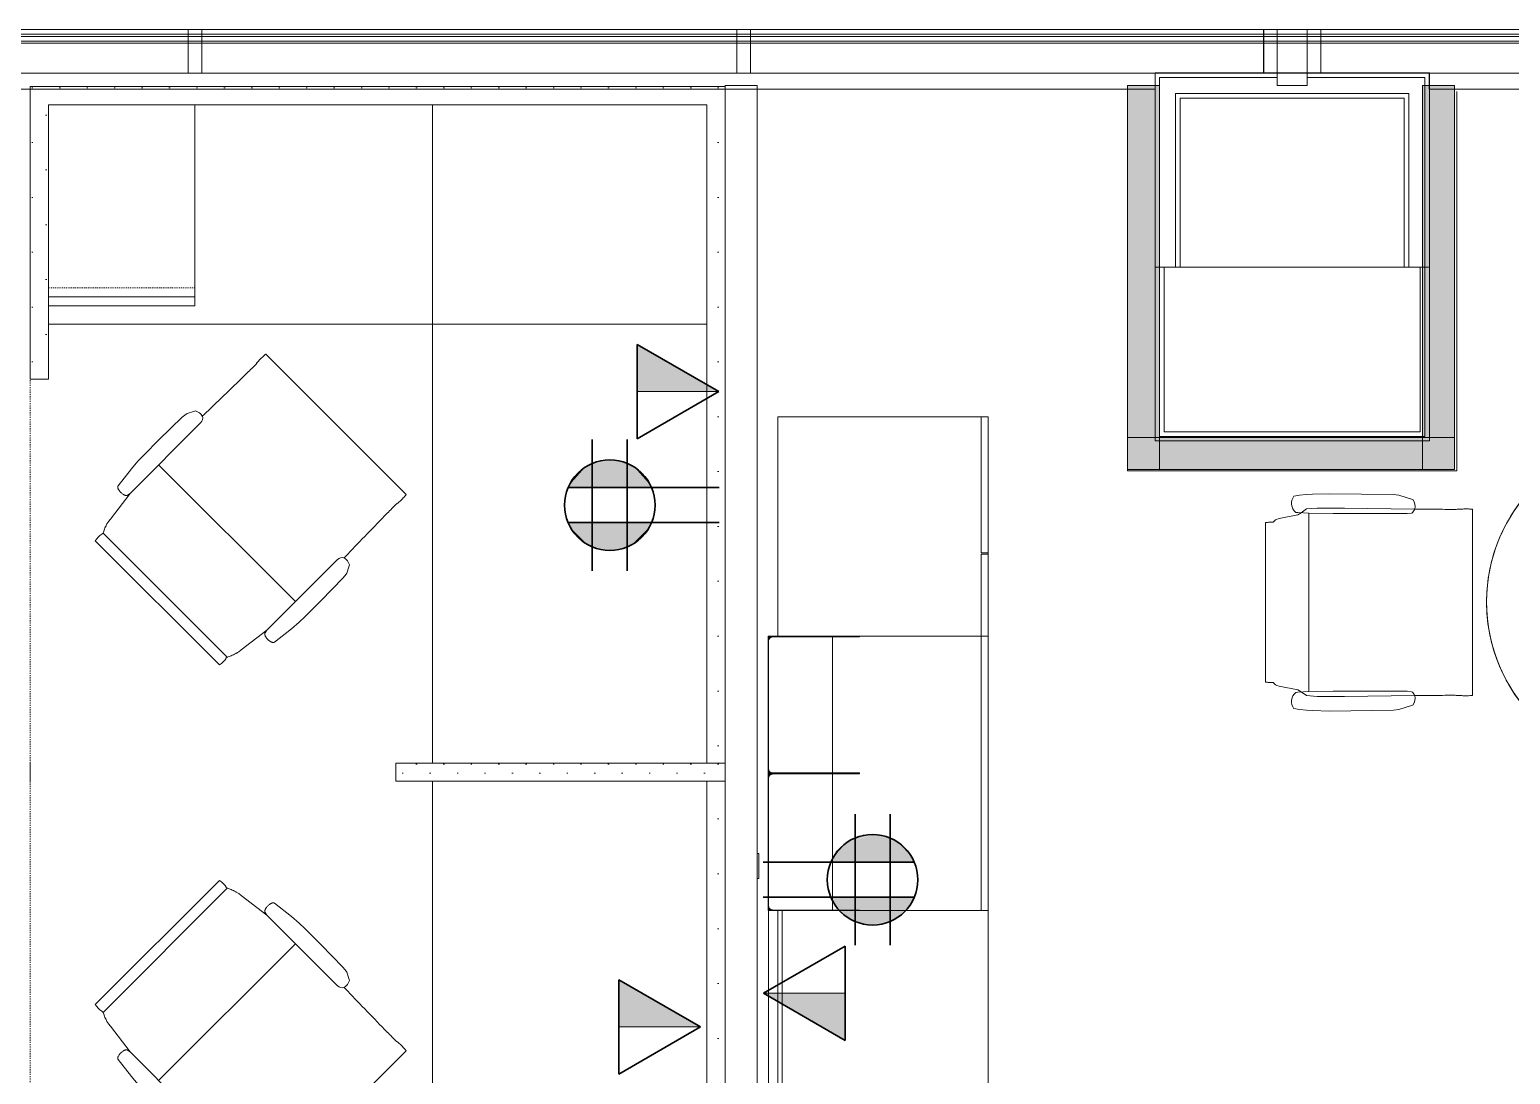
# Model space of a CAD drawing. Header units: inches. Extents: x 4757 to 6765, y 9919 to 10946.
# Drawn here: x 6122.3 to 6284.3, y 10832 to 10946.3 of the extents above; entities that cross this region are included whole.
import ezdxf

# ---------------------------------------------------------------- set-up
doc = ezdxf.new("R2010")
doc.units = ezdxf.units.IN
doc.header["$MEASUREMENT"] = 0
doc.linetypes.add('DASH 1_32_', pattern=[0.0625, 0.03125, -0.03125])
doc.linetypes.add('Dash 1_8_', pattern=[0.25, 0.125, -0.125])
for name, color, linetype, lineweight in [('A-ANNO-NOTE', 7, 'Continuous', 9), ('A-WALL', 113, 'Continuous', 13), ('A-WALL-PATT', 111, 'Continuous', 13), ('Bb-cor', 7, 'Continuous', 9), ('Bb-mullion', 7, 'Continuous', 9), ('E-ELEC-FIXT', 91, 'Continuous', 9), ('I-FURN', 30, 'Continuous', 9), ('I-FURN-PNLS', 30, 'Continuous', 9), ('I-WALL', 2, 'Continuous', 9), ('Propidex Polylines', 7, 'Continuous', 9), ('Rosslyn Plaza North_1777 North Kent St _W632_-09_dwg', 8, 'Continuous', 9)]:
    doc.layers.add(name, color=color, linetype=linetype, lineweight=lineweight)

# ---------------------------------------------------------------- blocks, each defined once
blk = doc.blocks.new('F - EXECUTIVE DESK 4 - F - EXECUTIVE DESK 4-9005186-Level XX  POWER _ SIGNAL')
at = {"layer": 'I-FURN'}
for p, q in [((-58, -77.06), (-58, -86)), ((-57.94, -77.06), (-58, -77.06)), ((-58, -77.06), (-57.94, -77.06)), ((-58, -86), (-58, -77.06)), ((-57.94, -86.56), (-57.94, -77.06)), ((-57.94, -77.06), (-57.94, -86.56)), ((-43, -77.06), (-43.06, -77.06)), ((-43.06, -77.06), (-43.06, -86.56)), ((-43.06, -86.56), (-43.06, -77.06)), ((-43.06, -77.06), (-43, -77.06)), ((-43, -77.06), (-43, -86.56)), ((-42.94, -77.06), (-43, -77.06)), ((-43, -77.06), (-42.94, -77.06)), ((-43, -86.56), (-43, -77.06)), ((-43, -86.56), (-43, -77.06)), ((-43, -77.06), (-43, -86.56)), ((-42.94, -86.56), (-42.94, -77.06)), ((-42.94, -77.06), (-42.94, -86.56)), ((-28, -77.06), (-28.06, -77.06)), ((-28.06, -77.06), (-28.06, -86.56)), ((-28.06, -86.56), (-28.06, -77.06)), ((-28.06, -77.06), (-28, -77.06)), ((-28, -86.56), (-28, -77.06)), ((-28, -77.06), (-28, -86.56)), ((-58, -86), (-58, -86.56)), ((-58, -86.56), (-58, -86)), ((-43.5, -87), (-57.5, -87)), ((-57.5, -87), (-43.5, -87)), ((-57.5, -87.06), (-43.5, -87.06)), ((-43.5, -87.06), (-57.5, -87.06)), ((-28.5, -87), (-42.5, -87)), ((-42.5, -87), (-28.5, -87)), ((-42.5, -87.06), (-28.5, -87.06)), ((-28.5, -87.06), (-42.5, -87.06))]:
    blk.add_line(p, q, dxfattribs=at)
for centre, radius, start, end in [((-57.5, -86.56), 0.5, 180, 270), ((-57.5, -86.56), 0.5, 180, 208.2721), ((-57.5, -86.56), 0.438, 180, 270), ((-57.5, -86.56), 0.438, 180, 270), ((-57.5, -86.56), 0.5, 210, 240), ((-57.5, -86.56), 0.5, 241.3475, 268.2148), ((-43.5, -86.56), 0.5, 270, 0), ((-43.5, -86.56), 0.438, 270, 0), ((-43.5, -86.56), 0.437, 270, 0), ((-43.5, -86.56), 0.5, 270, 298.4007), ((-43.5, -86.56), 0.5, 300, 330), ((-43.5, -86.56), 0.5, 331.7279, 0), ((-42.5, -86.56), 0.5, 180, 270), ((-42.5, -86.56), 0.5, 180, 208.2721), ((-42.5, -86.56), 0.438, 180, 270), ((-42.5, -86.56), 0.438, 180, 270), ((-42.5, -86.56), 0.5, 210, 240), ((-42.5, -86.56), 0.5, 241.3475, 268.2148), ((-28.5, -86.56), 0.5, 270, 0), ((-28.5, -86.56), 0.438, 270, 0), ((-28.5, -86.56), 0.437, 270, 0), ((-28.5, -86.56), 0.5, 270, 298.4007), ((-28.5, -86.56), 0.5, 300, 330), ((-28.5, -86.56), 0.5, 331.7279, 0)]:
    blk.add_arc(centre, radius, start, end, dxfattribs=at)
at = {"layer": 'I-FURN-PNLS'}
for p, q in [((-82, -63), (-58, -63)), ((-82, -86), (-82, -63)), ((-82, -63), (-67.12, -63)), ((-82, -63.75), (-82, -63)), ((-82, -63), (-67.12, -63)), ((-82, -63.75), (-82, -63)), ((-82, -63), (-67.12, -63)), ((-82, -63.75), (-82, -63)), ((-67.12, -63), (-67.12, -63.75)), ((-67.12, -63), (-67.12, -63.75)), ((-67.12, -63), (-67.12, -63.75)), ((-67, -63), (-58, -63)), ((-67, -63.75), (-67, -63)), ((-58, -63), (-58, -86)), ((-58, -63), (-58, -63.75)), ((-58, -63), (-28, -63)), ((-58, -63.75), (-58, -63)), ((-58, -63), (-28, -63)), ((-58, -63.75), (-58, -63)), ((-58, -63), (-28, -63)), ((-58, -63.75), (-58, -63)), ((-58, -63), (32, -63)), ((-58, -77.06), (-58, -63)), ((-28, -63), (-28, -63.75)), ((-28, -63), (-28, -63.75)), ((-28, -63), (-28, -63.75)), ((32, -63), (32, -85.53)), ((-67.12, -63.75), (-82, -63.75)), ((-67.12, -63.75), (-82, -63.75)), ((-67.12, -63.75), (-82, -63.75)), ((-58, -63.75), (-67, -63.75)), ((-58, -77.06), (-58, -63.75)), ((-28, -63.75), (-58, -63.75)), ((-28, -63.75), (-58, -63.75)), ((-28, -63.75), (-28, -77.06)), ((-58, -77.06), (-57.94, -77.06)), ((-58, -86), (-58, -77.06)), ((-58, -80), (-58, -77.06)), ((-58, -86), (-58, -77.06)), ((-57.94, -77.06), (-57.94, -87)), ((-43.06, -77.06), (-43, -77.06)), ((-43.06, -87), (-43.06, -77.06)), ((-43, -77.06), (-42.94, -77.06)), ((-43, -87.06), (-43, -77.06)), ((-43, -77.06), (-43, -87.06)), ((-42.94, -77.06), (-42.94, -87)), ((-28.06, -77.06), (-28, -77.06)), ((-28.06, -87), (-28.06, -77.06)), ((-28, -77.06), (-28, -87.06)), ((-28, -77.06), (-28, -80)), ((-43.06, -80), (-57.94, -80)), ((-28.06, -80), (-42.94, -80)), ((-28, -85.53), (32, -85.53)), ((-28, -86), (-28, -85.53)), ((32, -85.53), (32, -86)), ((32, -85.53), (32, -86)), ((-58, -86), (-82, -86)), ((-58, -87.06), (-58, -86)), ((-58, -86.56), (-58, -86)), ((-58, -87), (-58, -86.56)), ((-57.74, -87), (-58, -87)), ((-43, -87.06), (-58, -87.06)), ((-57.94, -87), (-43.06, -87)), ((-57.67, -87), (-57.74, -87)), ((-57.62, -87), (-57.67, -87)), ((-57.5, -87), (-57.59, -87)), ((-43.5, -87), (-57.5, -87)), ((-43.41, -87), (-43.5, -87)), ((-43.33, -87), (-43.38, -87)), ((-43.26, -87), (-43.33, -87)), ((-42.74, -87), (-43.26, -87)), ((-28, -87.06), (-43, -87.06)), ((-42.94, -87), (-28.06, -87)), ((-42.67, -87), (-42.74, -87)), ((-42.62, -87), (-42.67, -87)), ((-42.5, -87), (-42.59, -87)), ((-28.5, -87), (-42.5, -87)), ((-28.41, -87), (-28.5, -87)), ((-28.33, -87), (-28.38, -87)), ((-28.26, -87), (-28.33, -87)), ((-28, -87), (-28.26, -87)), ((32, -86), (-28, -86)), ((32, -87), (-28, -87)), ((32, -86), (32, -87))]:
    blk.add_line(p, q, dxfattribs=at)
blk = doc.blocks.new('Adjustable Workstation 1 - 6 X 6-V18-Level XX  POWER _ SIGNAL')
at = {"layer": 'I-FURN'}
h = blk.add_hatch(dxfattribs=at)
h.set_pattern_fill('FP_3', color=256, style=0, pattern_type=2)
h.set_pattern_definition([(180, (6198.414, 10866.064), (-1.5, -3), [0.127, -2.873])])
h.paths.add_polyline_path([(0, 76), (0, 0), (36, 0), (36, 2), (2, 2), (2, 74), (74, 74), (74, 44), (76, 44), (76, 76), (26.86, 76)], flags=0)
for p, q in [((76, 76), (0, 76)), ((0, 76), (76, 76)), ((76, 44), (76, 76)), ((76, 76), (76, 44)), ((32, 74), (2, 74)), ((2, 74), (2, 2)), ((2, 2), (2, 74)), ((2, 74), (32, 74)), ((2, 2), (2, 74)), ((2, 74), (74, 74)), ((32, 74), (2, 74)), ((2, 74), (2, 50)), ((32, 74), (2, 74)), ((2, 74), (2, 50)), ((2, 50), (2, 74)), ((2, 74), (32, 74)), ((32, 2), (32, 74)), ((32, 74), (32, 2)), ((58, 74), (32, 74)), ((74, 74), (32, 74)), ((32, 74), (74, 74)), ((74, 74), (58, 74)), ((58, 74), (58, 52)), ((58, 53), (58, 74)), ((58, 74), (74, 74)), ((74, 74), (58, 74)), ((74, 52), (74, 74)), ((74, 74), (74, 53)), ((74, 74), (74, 44)), ((74, 53), (74, 74)), ((74, 50), (74, 74)), ((74, 74), (74, 50)), ((74, 53), (58, 53)), ((74, 53), (58, 53)), ((58, 53), (58, 52)), ((74, 53), (58, 53)), ((58, 53), (74, 53)), ((58, 53), (58, 52)), ((58, 53), (58, 52)), ((74, 53), (58, 53)), ((58, 53), (74, 53)), ((58, 53), (58, 52)), ((58, 53), (58, 52)), ((74, 53), (58, 53)), ((58, 53), (74, 53)), ((58, 53), (58, 52)), ((58, 53), (58, 52)), ((58, 52), (74, 52)), ((58, 52), (74, 52)), ((58, 52), (74, 52)), ((58, 52), (74, 52)), ((58, 52), (74, 52)), ((58, 52), (74, 52)), ((58, 52), (74, 52)), ((58, 52), (74, 52)), ((74, 52), (58, 52)), ((58, 52), (74, 52)), ((74, 52), (58, 52)), ((58, 52), (74, 52)), ((74, 52), (58, 52)), ((58, 52), (74, 52)), ((74, 52), (74, 53)), ((74, 52), (74, 53)), ((74, 53), (74, 52)), ((74, 52), (74, 53)), ((74, 53), (74, 52)), ((74, 52), (74, 53)), ((74, 53), (74, 52)), ((74, 52), (74, 53)), ((74, 50), (74, 52)), ((2, 50), (2, 44.15)), ((2, 50), (32, 50)), ((32, 50), (2, 50)), ((32, 50), (74, 50)), ((74, 50), (32, 50)), ((74, 44), (74, 50)), ((74, 44), (76, 44)), ((76, 44), (74, 44)), ((2, 41.4), (2, 2)), ((2, 2), (32, 2)), ((32, 2), (2, 2)), ((36, 2), (2, 2)), ((2, 2), (32, 2)), ((32, 2), (36, 2)), ((36, 0), (36, 2)), ((36, 2), (36, 0)), ((0, 0), (36, 0)), ((2, 0), (0, 0)), ((32, 0), (2, 0)), ((36, 0), (32, 0))]:
    blk.add_line(p, q, dxfattribs=at)
at = {"layer": 'I-FURN', "linetype": 'Dash 1_8_'}
for p, q in [((76, 44), (76, 76)), ((76, 0), (76, 44))]:
    blk.add_line(p, q, dxfattribs=at)
at = {"layer": 'I-FURN', "linetype": 'DASH 1_32_'}
blk.add_line((58, 54), (74, 54), dxfattribs=at)
blk = doc.blocks.new('HermanMiller_Collection_Eames_AluminumGroup_LoungeChairSwivel - Arms Swivel Base-6971020-Level XX  POWER _ SIGNAL')
at = {"layer": 'I-FURN'}
for p, q in [((-4.59, 12.38), (-6.94, 12.09)), ((-3.51, 12.46), (-4.59, 12.38)), ((-2.64, 12.49), (-3.51, 12.46)), ((-0.18, 12.49), (-2.64, 12.49)), ((3.32, 12.43), (-0.18, 12.49)), ((3.84, 12.38), (3.32, 12.43)), ((3.99, 12.34), (3.84, 12.38)), ((4.64, 12.01), (3.99, 12.34)), ((4.83, 11.89), (4.64, 12.01)), ((-6.61, 10.58), (-10.12, 10.12)), ((-6.94, 10.64), (-6.61, 10.58)), ((-6.61, 10.58), (4.33, 10.58)), ((-2.19, -10.58), (-2.19, 10.58)), ((13.22, 10.86), (13.22, 10.83)), ((14.64, -10.85), (14.64, 10.85)), ((-12.96, 9.61), (-12.96, -9.61)), ((-11.95, 9.59), (-11.95, 9.63)), ((-11.76, 9.6), (-11.95, 9.59)), ((-11.76, 9.6), (-11.76, -9.6)), ((-11.95, -9.63), (-11.95, -9.59)), ((-11.95, -9.59), (-11.76, -9.6)), ((-10.12, -10.12), (-6.61, -10.58)), ((-6.61, -10.58), (-6.94, -10.64)), ((-6.61, -10.58), (4.33, -10.58)), ((13.22, -10.83), (13.22, -10.86)), ((-6.94, -12.09), (-4.59, -12.38)), ((-4.59, -12.38), (-3.51, -12.46)), ((-3.51, -12.46), (-2.64, -12.49)), ((-2.64, -12.49), (-0.18, -12.49)), ((-0.18, -12.49), (3.32, -12.43)), ((3.32, -12.43), (3.84, -12.38)), ((3.84, -12.38), (3.99, -12.34)), ((3.99, -12.34), (4.64, -12.01)), ((4.64, -12.01), (4.83, -11.89))]:
    blk.add_line(p, q, dxfattribs=at)
at = {"layer": 'I-FURN', "flags": 128}
for points in [[(5.52, 10.95), (5.23, 10.95), (4.94, 10.96)], [(4.94, -10.96), (5.23, -10.95), (5.52, -10.95)]]:
    blk.add_lwpolyline(points, dxfattribs=at)
at = {"layer": 'I-FURN'}
for centre, radius, start, end in [((3.68, 11.28), 1.3, 345.8347, 28.1255), ((4.33, 11.27), 0.69, 270, 332.7502), ((-12.38, 5.3), 4.35, 84.2936, 97.7064), ((-12.38, -5.3), 4.35, 262.2936, 275.7064), ((4.33, -11.27), 0.69, 27.2498, 90), ((3.68, -11.28), 1.3, 331.8745, 14.1653)]:
    blk.add_arc(centre, radius, start, end, dxfattribs=at)
for points, knots in [([(-6.94, 12.09), (-6.95, 12.09), (-6.97, 12.09), (-6.99, 12.08), (-7, 12.08), (-7.02, 12.07), (-7.03, 12.06), (-7.05, 12.05), (-7.05, 12.04), (-7.06, 12.04), (-7.07, 12.03), (-7.08, 12.02), (-7.09, 12.01), (-7.1, 12), (-7.11, 11.98), (-7.12, 11.97), (-7.13, 11.96), (-7.14, 11.94), (-7.15, 11.92), (-7.16, 11.9), (-7.18, 11.85), (-7.21, 11.77), (-7.23, 11.66), (-7.25, 11.52), (-7.26, 11.37), (-7.25, 11.23), (-7.24, 11.11), (-7.22, 11.02), (-7.2, 10.95), (-7.18, 10.9), (-7.17, 10.87), (-7.16, 10.85), (-7.15, 10.83), (-7.14, 10.81), (-7.13, 10.8), (-7.12, 10.78), (-7.11, 10.77), (-7.11, 10.76), (-7.1, 10.74), (-7.09, 10.73), (-7.08, 10.72), (-7.07, 10.71), (-7.06, 10.7), (-7.05, 10.69), (-7.03, 10.68), (-7.02, 10.67), (-7, 10.66), (-6.99, 10.65), (-6.96, 10.65), (-6.95, 10.65), (-6.94, 10.64)], [0, 0, 0, 0, 0.020833, 0.03125, 0.041667, 0.052083, 0.0625, 0.072917, 0.078125, 0.083333, 0.088542, 0.09375, 0.104167, 0.114583, 0.125, 0.135417, 0.145833, 0.15625, 0.166667, 0.1875, 0.208333, 0.25, 0.333333, 0.416667, 0.5, 0.583333, 0.666667, 0.708333, 0.75, 0.78125, 0.796875, 0.8125, 0.828125, 0.835938, 0.84375, 0.859375, 0.867188, 0.875, 0.882812, 0.890625, 0.90625, 0.914062, 0.917969, 0.921875, 0.9375, 0.953125, 0.957031, 0.96875, 0.984375, 1, 1, 1, 1]), ([(13.34, 10.88), (13.32, 10.88), (13.29, 10.88), (13.27, 10.88), (13.25, 10.88), (13.23, 10.87), (13.22, 10.87), (13.22, 10.87), (13.22, 10.86)], [0, 0, 0, 0, 0.25, 0.375, 0.5, 0.625, 0.75, 1, 1, 1, 1]), ([(14.64, 10.85), (14.64, 10.85), (14.63, 10.86), (14.6, 10.87), (14.54, 10.87), (14.47, 10.88), (14.38, 10.89), (14.25, 10.89), (13.97, 10.9), (13.61, 10.9), (13.4, 10.89), (13.34, 10.88)], [0, 0, 0, 0, 0.071429, 0.142857, 0.214286, 0.285714, 0.357143, 0.428571, 0.571429, 0.857143, 1, 1, 1, 1]), ([(-6.94, -10.64), (-6.95, -10.65), (-6.97, -10.65), (-6.99, -10.65), (-7, -10.66), (-7.02, -10.67), (-7.03, -10.68), (-7.05, -10.69), (-7.05, -10.69), (-7.06, -10.7), (-7.07, -10.71), (-7.08, -10.72), (-7.08, -10.73), (-7.1, -10.74), (-7.11, -10.76), (-7.12, -10.77), (-7.13, -10.78), (-7.13, -10.8), (-7.15, -10.82), (-7.16, -10.85), (-7.18, -10.89), (-7.2, -10.95), (-7.22, -11.02), (-7.24, -11.11), (-7.26, -11.28), (-7.26, -11.47), (-7.23, -11.66), (-7.21, -11.77), (-7.18, -11.84), (-7.17, -11.87), (-7.16, -11.89), (-7.15, -11.91), (-7.14, -11.93), (-7.13, -11.94), (-7.12, -11.96), (-7.12, -11.97), (-7.11, -11.98), (-7.1, -12), (-7.09, -12.01), (-7.08, -12.02), (-7.07, -12.03), (-7.06, -12.04), (-7.05, -12.05), (-7.03, -12.06), (-7.02, -12.07), (-7, -12.08), (-6.99, -12.08), (-6.96, -12.09), (-6.95, -12.09), (-6.94, -12.09)], [0, 0, 0, 0, 0.020833, 0.03125, 0.041667, 0.052083, 0.0625, 0.072917, 0.078125, 0.083333, 0.088542, 0.09375, 0.104167, 0.114583, 0.125, 0.135417, 0.145833, 0.15625, 0.166667, 0.1875, 0.208333, 0.25, 0.291667, 0.333333, 0.416667, 0.583333, 0.666667, 0.75, 0.78125, 0.796875, 0.8125, 0.828125, 0.835938, 0.84375, 0.859375, 0.867188, 0.875, 0.882812, 0.890625, 0.90625, 0.914062, 0.917969, 0.921875, 0.9375, 0.953125, 0.957031, 0.96875, 0.984375, 1, 1, 1, 1]), ([(13.22, -10.86), (13.22, -10.87), (13.22, -10.87), (13.23, -10.87), (13.25, -10.88), (13.27, -10.88), (13.29, -10.88), (13.32, -10.88), (13.34, -10.88)], [0, 0, 0, 0, 0.25, 0.375, 0.5, 0.625, 0.75, 1, 1, 1, 1]), ([(13.34, -10.88), (13.4, -10.89), (13.54, -10.9), (13.87, -10.9), (14.27, -10.9), (14.52, -10.88), (14.62, -10.86), (14.64, -10.86), (14.64, -10.85)], [0, 0, 0, 0, 0.142857, 0.285714, 0.571429, 0.785714, 0.892857, 1, 1, 1, 1])]:
    blk.add_open_spline(points, degree=3, knots=knots, dxfattribs=at)
for points in [[(-10.83, 9.99), (-11.02, 9.92), (-11.37, 9.8), (-11.64, 9.67), (-11.76, 9.6)], [(-10.12, 10.12), (-10.2, 10.11), (-10.35, 10.09), (-10.55, 10.06), (-10.71, 10.02), (-10.79, 10), (-10.83, 9.99)], [(11.73, 10.84), (10.68, 10.85), (8.59, 10.89), (6.54, 10.92), (5.52, 10.95)], [(13.22, 10.83), (12.96, 10.83), (12.47, 10.83), (11.97, 10.84), (11.73, 10.84)], [(-11.76, -9.6), (-11.64, -9.67), (-11.37, -9.8), (-11.02, -9.92), (-10.83, -9.99)], [(-10.83, -9.99), (-10.79, -10), (-10.71, -10.02), (-10.55, -10.06), (-10.35, -10.09), (-10.2, -10.11), (-10.12, -10.12)], [(5.52, -10.95), (6.54, -10.92), (8.59, -10.89), (10.68, -10.85), (11.73, -10.84)], [(11.73, -10.84), (11.97, -10.84), (12.47, -10.83), (12.96, -10.83), (13.22, -10.83)]]:
    blk.add_open_spline(points, degree=3, dxfattribs=at)
blk = doc.blocks.new('Adjustable Workstation 1 - 6 X 6-V19-Level XX  POWER _ SIGNAL')
at = {"layer": 'I-FURN'}
h = blk.add_hatch(dxfattribs=at)
h.set_pattern_fill('FP_4', color=256, style=0, pattern_type=2)
h.set_pattern_definition([(180, (6198.414, 10864.064), (-1.5, -3), [0.127, -2.873])])
h.paths.add_polyline_path([(0, 0), (0, -76), (76, -76), (76, -44), (74, -44), (74, -74), (2, -74), (2, -2), (36, -2), (36, 0), (10.79, 0)], flags=0)
for p, q in [((36, 0), (0, 0)), ((0, 0), (2, 0)), ((2, 0), (32, 0)), ((32, 0), (36, 0)), ((36, -2), (36, 0)), ((36, 0), (36, -2)), ((32, -2), (2, -2)), ((2, -2), (2, -74)), ((2, -74), (2, -2)), ((2, -2), (32, -2)), ((2, -74), (2, -2)), ((2, -2), (36, -2)), ((32, -2), (2, -2)), ((2, -2), (2, -50)), ((32, -74), (32, -2)), ((32, -2), (32, -74)), ((36, -2), (32, -2)), ((76, -44), (74, -44)), ((74, -44), (74, -74)), ((74, -50), (74, -44)), ((74, -44), (76, -44)), ((76, -76), (76, -44)), ((76, -44), (76, -76)), ((2, -50), (2, -74)), ((32, -50), (2, -50)), ((2, -50), (2, -74)), ((2, -74), (2, -50)), ((2, -50), (32, -50)), ((74, -50), (32, -50)), ((32, -50), (74, -50)), ((74, -52), (74, -50)), ((74, -74), (74, -50)), ((74, -50), (74, -74)), ((58, -52), (74, -52)), ((58, -52), (74, -52)), ((58, -52), (74, -52)), ((58, -52), (74, -52)), ((58, -52), (74, -52)), ((58, -52), (74, -52)), ((58, -52), (58, -74)), ((74, -52), (58, -52)), ((74, -52), (58, -52)), ((58, -52), (58, -53)), ((74, -52), (58, -52)), ((58, -52), (74, -52)), ((58, -52), (58, -53)), ((58, -52), (58, -53)), ((74, -52), (58, -52)), ((58, -52), (74, -52)), ((58, -52), (58, -53)), ((58, -52), (58, -53)), ((74, -52), (58, -52)), ((58, -52), (74, -52)), ((58, -52), (58, -53)), ((58, -52), (58, -53)), ((58, -53), (74, -53)), ((58, -74), (58, -53)), ((58, -53), (74, -53)), ((74, -53), (58, -53)), ((58, -53), (74, -53)), ((74, -53), (58, -53)), ((58, -53), (74, -53)), ((74, -53), (58, -53)), ((58, -53), (74, -53)), ((74, -74), (74, -52)), ((74, -53), (74, -52)), ((74, -53), (74, -52)), ((74, -52), (74, -53)), ((74, -53), (74, -52)), ((74, -52), (74, -53)), ((74, -53), (74, -52)), ((74, -52), (74, -53)), ((74, -53), (74, -52)), ((74, -53), (74, -74)), ((74, -74), (74, -53)), ((2, -74), (32, -74)), ((32, -74), (2, -74)), ((74, -74), (2, -74)), ((2, -74), (32, -74)), ((2, -74), (32, -74)), ((32, -74), (2, -74)), ((32, -74), (58, -74)), ((32, -74), (74, -74)), ((74, -74), (32, -74)), ((58, -74), (74, -74)), ((74, -74), (58, -74)), ((58, -74), (74, -74)), ((0, -76), (76, -76)), ((76, -76), (0, -76))]:
    blk.add_line(p, q, dxfattribs=at)
at = {"layer": 'I-FURN', "linetype": 'Dash 1_8_'}
for p, q in [((76, 0), (76, -44)), ((76, -44), (76, -76))]:
    blk.add_line(p, q, dxfattribs=at)
at = {"layer": 'I-FURN', "linetype": 'DASH 1_32_'}
blk.add_line((58, -54), (74, -54), dxfattribs=at)
blk = doc.blocks.new('HermanMiller_Collection_Eames_AluminumGroup_LoungeChairSwivel - Arms Swivel Base-6976553-Level XX  POWER _ SIGNAL')
at = {"layer": 'I-FURN'}
for p, q in [((-6.94, 12.09), (-4.59, 12.38)), ((-4.59, 12.38), (-3.51, 12.46)), ((-3.51, 12.46), (-2.64, 12.49)), ((-2.64, 12.49), (-0.18, 12.49)), ((-0.18, 12.49), (3.32, 12.43)), ((3.32, 12.43), (3.84, 12.38)), ((3.84, 12.38), (3.99, 12.34)), ((3.99, 12.34), (4.64, 12.01)), ((4.64, 12.01), (4.83, 11.89)), ((-10.12, 10.12), (-6.61, 10.58)), ((-6.61, 10.58), (-6.94, 10.64)), ((-6.61, 10.58), (4.33, 10.58)), ((-2.19, 10.58), (-2.19, -10.58)), ((13.22, 10.83), (13.22, 10.86)), ((14.64, 10.85), (14.64, -10.85)), ((-12.96, -9.61), (-12.96, 9.61)), ((-11.95, 9.63), (-11.95, 9.59)), ((-11.95, 9.59), (-11.76, 9.6)), ((-11.76, -9.6), (-11.76, 9.6)), ((-11.95, -9.59), (-11.95, -9.63)), ((-11.76, -9.6), (-11.95, -9.59)), ((-6.61, -10.58), (-10.12, -10.12)), ((-6.94, -10.64), (-6.61, -10.58)), ((-6.61, -10.58), (4.33, -10.58)), ((13.22, -10.86), (13.22, -10.83)), ((-4.59, -12.38), (-6.94, -12.09)), ((-3.51, -12.46), (-4.59, -12.38)), ((-2.64, -12.49), (-3.51, -12.46)), ((-0.18, -12.49), (-2.64, -12.49)), ((3.32, -12.43), (-0.18, -12.49)), ((3.84, -12.38), (3.32, -12.43)), ((3.99, -12.34), (3.84, -12.38)), ((4.64, -12.01), (3.99, -12.34)), ((4.83, -11.89), (4.64, -12.01))]:
    blk.add_line(p, q, dxfattribs=at)
at = {"layer": 'I-FURN', "flags": 128}
for points in [[(4.94, 10.96), (5.23, 10.95), (5.52, 10.95)], [(5.52, -10.95), (5.23, -10.95), (4.94, -10.96)]]:
    blk.add_lwpolyline(points, dxfattribs=at)
at = {"layer": 'I-FURN'}
for centre, radius, start, end in [((3.68, 11.28), 1.3, 345.8347, 28.1255), ((4.33, 11.27), 0.69, 270, 332.7502), ((-12.38, 5.3), 4.35, 84.2936, 97.7064), ((-12.38, -5.3), 4.35, 262.2936, 275.7064), ((4.33, -11.27), 0.69, 27.2498, 90), ((3.68, -11.28), 1.3, 331.8745, 14.1653)]:
    blk.add_arc(centre, radius, start, end, dxfattribs=at)
for points, knots in [([(-6.94, 10.64), (-6.95, 10.65), (-6.96, 10.65), (-6.99, 10.65), (-7, 10.66), (-7.02, 10.67), (-7.03, 10.68), (-7.05, 10.69), (-7.06, 10.7), (-7.07, 10.71), (-7.08, 10.72), (-7.09, 10.73), (-7.1, 10.74), (-7.11, 10.76), (-7.11, 10.77), (-7.12, 10.78), (-7.13, 10.8), (-7.14, 10.81), (-7.15, 10.83), (-7.16, 10.85), (-7.17, 10.87), (-7.18, 10.9), (-7.2, 10.95), (-7.22, 11.02), (-7.24, 11.11), (-7.25, 11.23), (-7.26, 11.37), (-7.25, 11.52), (-7.23, 11.66), (-7.21, 11.77), (-7.18, 11.85), (-7.16, 11.9), (-7.15, 11.92), (-7.14, 11.94), (-7.13, 11.96), (-7.12, 11.97), (-7.11, 11.98), (-7.1, 12), (-7.09, 12.01), (-7.08, 12.02), (-7.07, 12.03), (-7.06, 12.04), (-7.05, 12.04), (-7.05, 12.05), (-7.03, 12.06), (-7.02, 12.07), (-7, 12.08), (-6.99, 12.08), (-6.97, 12.09), (-6.95, 12.09), (-6.94, 12.09)], [-1, -1, -1, -1, -0.984375, -0.96875, -0.957031, -0.953125, -0.9375, -0.921875, -0.917969, -0.914062, -0.90625, -0.890625, -0.882812, -0.875, -0.867188, -0.859375, -0.84375, -0.835938, -0.828125, -0.8125, -0.796875, -0.78125, -0.75, -0.708333, -0.666667, -0.583333, -0.5, -0.416667, -0.333333, -0.25, -0.208333, -0.1875, -0.166667, -0.15625, -0.145833, -0.135417, -0.125, -0.114583, -0.104167, -0.09375, -0.088542, -0.083333, -0.078125, -0.072917, -0.0625, -0.052083, -0.041667, -0.03125, -0.020833, 0, 0, 0, 0]), ([(13.22, 10.86), (13.22, 10.87), (13.22, 10.87), (13.23, 10.87), (13.25, 10.88), (13.27, 10.88), (13.29, 10.88), (13.32, 10.88), (13.34, 10.88)], [-1, -1, -1, -1, -0.75, -0.625, -0.5, -0.375, -0.25, 0, 0, 0, 0]), ([(13.34, 10.88), (13.4, 10.89), (13.61, 10.9), (13.97, 10.9), (14.25, 10.89), (14.38, 10.89), (14.47, 10.88), (14.54, 10.87), (14.6, 10.87), (14.63, 10.86), (14.64, 10.85), (14.64, 10.85)], [-1, -1, -1, -1, -0.857143, -0.571429, -0.428571, -0.357143, -0.285714, -0.214286, -0.142857, -0.071429, 0, 0, 0, 0]), ([(-6.94, -12.09), (-6.95, -12.09), (-6.96, -12.09), (-6.99, -12.08), (-7, -12.08), (-7.02, -12.07), (-7.03, -12.06), (-7.05, -12.05), (-7.06, -12.04), (-7.07, -12.03), (-7.08, -12.02), (-7.09, -12.01), (-7.1, -12), (-7.11, -11.98), (-7.12, -11.97), (-7.12, -11.96), (-7.13, -11.94), (-7.14, -11.93), (-7.15, -11.91), (-7.16, -11.89), (-7.17, -11.87), (-7.18, -11.84), (-7.21, -11.77), (-7.23, -11.66), (-7.26, -11.47), (-7.26, -11.28), (-7.24, -11.11), (-7.22, -11.02), (-7.2, -10.95), (-7.18, -10.89), (-7.16, -10.85), (-7.15, -10.82), (-7.13, -10.8), (-7.13, -10.78), (-7.12, -10.77), (-7.11, -10.76), (-7.1, -10.74), (-7.08, -10.73), (-7.08, -10.72), (-7.07, -10.71), (-7.06, -10.7), (-7.05, -10.69), (-7.05, -10.69), (-7.03, -10.68), (-7.02, -10.67), (-7, -10.66), (-6.99, -10.65), (-6.97, -10.65), (-6.95, -10.65), (-6.94, -10.64)], [-1, -1, -1, -1, -0.984375, -0.96875, -0.957031, -0.953125, -0.9375, -0.921875, -0.917969, -0.914062, -0.90625, -0.890625, -0.882812, -0.875, -0.867188, -0.859375, -0.84375, -0.835938, -0.828125, -0.8125, -0.796875, -0.78125, -0.75, -0.666667, -0.583333, -0.416667, -0.333333, -0.291667, -0.25, -0.208333, -0.1875, -0.166667, -0.15625, -0.145833, -0.135417, -0.125, -0.114583, -0.104167, -0.09375, -0.088542, -0.083333, -0.078125, -0.072917, -0.0625, -0.052083, -0.041667, -0.03125, -0.020833, 0, 0, 0, 0]), ([(13.34, -10.88), (13.32, -10.88), (13.29, -10.88), (13.27, -10.88), (13.25, -10.88), (13.23, -10.87), (13.22, -10.87), (13.22, -10.87), (13.22, -10.86)], [-1, -1, -1, -1, -0.75, -0.625, -0.5, -0.375, -0.25, 0, 0, 0, 0]), ([(14.64, -10.85), (14.64, -10.86), (14.62, -10.86), (14.52, -10.88), (14.27, -10.9), (13.87, -10.9), (13.54, -10.9), (13.4, -10.89), (13.34, -10.88)], [-1, -1, -1, -1, -0.892857, -0.785714, -0.571429, -0.285714, -0.142857, 0, 0, 0, 0])]:
    blk.add_open_spline(points, degree=3, knots=knots, dxfattribs=at)
for points in [[(-11.76, 9.6), (-11.64, 9.67), (-11.37, 9.8), (-11.02, 9.92), (-10.83, 9.99)], [(-10.83, 9.99), (-10.79, 10), (-10.71, 10.02), (-10.55, 10.06), (-10.35, 10.09), (-10.2, 10.11), (-10.12, 10.12)], [(5.52, 10.95), (6.54, 10.92), (8.59, 10.89), (10.68, 10.85), (11.73, 10.84)], [(11.73, 10.84), (11.97, 10.84), (12.47, 10.83), (12.96, 10.83), (13.22, 10.83)], [(-10.83, -9.99), (-11.02, -9.92), (-11.37, -9.8), (-11.64, -9.67), (-11.76, -9.6)], [(-10.12, -10.12), (-10.2, -10.11), (-10.35, -10.09), (-10.55, -10.06), (-10.71, -10.02), (-10.79, -10), (-10.83, -9.99)], [(11.73, -10.84), (10.68, -10.85), (8.59, -10.89), (6.54, -10.92), (5.52, -10.95)], [(13.22, -10.83), (12.96, -10.83), (12.47, -10.83), (11.97, -10.84), (11.73, -10.84)]]:
    blk.add_open_spline(points, degree=3, dxfattribs=at)
blk = doc.blocks.new('F - CONF TABLE _ROUND-4 CHAIRS_ - Lam 30Dia Single-Column Base-V33-Level XX  POWER _ SIGNAL')
at = {"layer": 'I-FURN'}
for p, q in [((-26.44, 39.41), (-9.01, 39.41)), ((-27.3, 35.86), (-26.9, 37.93)), ((-26.9, 37.93), (-26.82, 38.17)), ((-26.82, 38.17), (-26.75, 38.31)), ((-26.75, 38.31), (-26.49, 38.57)), ((-8.95, 38.57), (-8.7, 38.31)), ((-8.7, 38.31), (-8.54, 37.93)), ((-8.54, 37.93), (-8.14, 35.86)), ((-29.52, 34.93), (-29.46, 35.7)), ((-29.46, 35.7), (-29.35, 36.31)), ((-27.57, 36.09), (-27.55, 35.86)), ((-27.55, 35.86), (-27.48, 34.7)), ((-27.53, 35.53), (-27.3, 35.86)), ((-8.14, 35.86), (-7.91, 35.53)), ((-7.96, 34.7), (-7.89, 35.86)), ((-7.89, 35.86), (-7.88, 36.09)), ((-6.1, 36.31), (-5.99, 35.7)), ((-5.99, 35.7), (-5.92, 34.93)), ((-29.6, 32.42), (-29.56, 34.28)), ((-29.56, 34.28), (-29.52, 34.93)), ((-28.03, 33.77), (-27.93, 34.93)), ((-27.93, 34.93), (-27.53, 35.53)), ((-27.48, 34.7), (-27.44, 32.02)), ((-7.96, 34.7), (-27.48, 34.7)), ((-8, 32.02), (-7.96, 34.7)), ((-7.91, 35.53), (-7.51, 34.93)), ((-7.51, 34.93), (-7.41, 33.77)), ((-5.92, 34.93), (-5.89, 34.28)), ((-5.89, 34.28), (-5.84, 32.42)), ((-29.51, 25.42), (-29.6, 32.42)), ((-28.03, 30.77), (-28.03, 33.77)), ((-7.41, 33.77), (-7.41, 30.77)), ((-5.84, 32.42), (-5.93, 25.42)), ((-27.44, 32.02), (-27.44, 23.93)), ((-8, 23.93), (-8, 32.02)), ((-27.93, 23.1), (-28.03, 30.77)), ((-7.41, 30.77), (-7.52, 23.1)), ((-29.45, 24.83), (-29.51, 25.42)), ((-28.96, 23.33), (-29.45, 24.83)), ((-6, 24.83), (-6.49, 23.33)), ((-5.93, 25.42), (-6, 24.83)), ((-27.44, 23.93), (-27.49, 23.43)), ((-7.95, 23.43), (-8, 23.93)), ((-7.55, 16.78), (-27.89, 16.78)), ((8.39, 8.52), (9.89, 9.01)), ((9.89, 9.01), (10.49, 9.07)), ((10.49, 9.07), (17.49, 9.17)), ((17.49, 9.17), (19.35, 9.12)), ((19.35, 9.12), (19.99, 9.09)), ((19.99, 9.09), (20.76, 9.02)), ((20.76, 9.02), (21.37, 8.91)), ((1.84, -12.89), (1.84, 7.45)), ((8.17, 7.49), (15.83, 7.6)), ((8.99, 7), (8.5, 7.06)), ((17.08, 7), (8.99, 7)), ((15.83, 7.6), (18.83, 7.6)), ((19.76, 7.04), (17.08, 7)), ((18.83, 7.6), (20, 7.49)), ((20.93, 7.11), (19.76, 7.04)), ((19.76, -12.48), (19.76, 7.04)), ((20, 7.49), (20.59, 7.09)), ((20.59, 7.09), (20.93, 6.86)), ((21.15, 7.13), (20.93, 7.11)), ((20.93, 6.86), (22.99, 6.46)), ((22.99, 6.46), (23.23, 6.38)), ((23.23, 6.38), (23.37, 6.31)), ((23.37, 6.31), (23.63, 6.05)), ((24.48, 6), (24.48, -11.43)), ((15.83, -13.03), (8.17, -12.92)), ((8.5, -12.49), (8.99, -12.43)), ((8.99, -12.43), (17.08, -12.43)), ((17.08, -12.43), (19.76, -12.48)), ((20, -12.93), (18.83, -13.03)), ((19.76, -12.48), (20.93, -12.54)), ((20.59, -12.52), (20, -12.93)), ((20.93, -12.29), (20.59, -12.52)), ((22.99, -11.89), (20.93, -12.29)), ((20.93, -12.54), (21.15, -12.56)), ((23.37, -11.74), (22.99, -11.89)), ((23.63, -11.49), (23.37, -11.74)), ((9.89, -14.44), (8.39, -13.95)), ((10.49, -14.5), (9.89, -14.44)), ((17.49, -14.6), (10.49, -14.5)), ((18.83, -13.03), (15.83, -13.03)), ((19.35, -14.55), (17.49, -14.6)), ((19.99, -14.52), (19.35, -14.55)), ((20.76, -14.45), (19.99, -14.52)), ((21.37, -14.34), (20.76, -14.45))]:
    blk.add_line(p, q, dxfattribs=at)
for centre, radius, start, end in [((-28.58, 35.24), 1.32, 40.065, 125.935), ((-6.87, 35.24), 1.32, 54.065, 139.935), ((-28.24, 24.18), 1.12, 229.743, 286.0891), ((-28.15, 23.85), 0.781, 286.8466, 327.6782), ((-7.29, 23.85), 0.781, 212.3218, 253.1534), ((-7.21, 24.18), 1.12, 253.9109, 310.257), ((-17.69, -2.75), 18, 0, 180), ((-17.69, -2.75), 18, 360, 180), ((-17.69, -2.75), 18, 104.2105, 113.6842), ((-17.69, -2.75), 18, 47.3684, 104.2105), ((-17.69, -2.75), 18, 113.6842, 180), ((-17.69, -2.75), 18, 37.8947, 47.3684), ((-17.69, -2.75), 18, 0, 37.8947), ((9.24, 7.8), 1.12, 139.743, 196.0891), ((20.31, 8.14), 1.32, 310.065, 35.935), ((8.91, 7.72), 0.781, 196.8466, 237.6782), ((-17.69, -2.75), 18, 180, 0), ((-17.69, -2.75), 18, 180, 360), ((-17.69, -2.75), 18, 180, 265.2632), ((-17.69, -2.75), 18, 350.5263, 0), ((-17.69, -2.75), 18, 341.0526, 350.5263), ((-17.69, -2.75), 18, 274.7368, 341.0526), ((9.24, -13.23), 1.12, 163.9109, 220.257), ((8.91, -13.15), 0.781, 122.3218, 163.1534), ((20.31, -13.57), 1.32, 324.065, 49.935), ((-17.69, -2.75), 18, 265.2632, 274.7368)]:
    blk.add_arc(centre, radius, start, end, dxfattribs=at)
for points, knots in [([(-26.49, 38.57), (-26.49, 38.62), (-26.49, 38.76), (-26.48, 38.94), (-26.48, 39.09), (-26.47, 39.19), (-26.46, 39.28), (-26.45, 39.34), (-26.45, 39.39), (-26.44, 39.41), (-26.44, 39.41)], [-1, -1, -1, -1, -0.888889, -0.666667, -0.555556, -0.444444, -0.333333, -0.222222, -0.111111, 0, 0, 0, 0]), ([(-9.01, 39.41), (-9, 39.41), (-9, 39.39), (-8.99, 39.34), (-8.98, 39.25), (-8.96, 39.03), (-8.95, 38.76), (-8.95, 38.57)], [-1, -1, -1, -1, -0.888889, -0.777778, -0.666667, -0.444444, 0, 0, 0, 0]), ([(-27.89, 16.78), (-27.9, 16.78), (-27.92, 16.85), (-27.94, 17.15), (-27.94, 17.48), (-27.94, 17.64), (-27.94, 17.72)], [-1, -1, -1, -1, -0.727273, -0.363636, -0.181818, 0, 0, 0, 0]), ([(-7.51, 17.72), (-7.51, 17.6), (-7.5, 17.39), (-7.51, 17.16), (-7.52, 17.02), (-7.52, 16.94), (-7.53, 16.87), (-7.54, 16.81), (-7.54, 16.78), (-7.55, 16.78), (-7.55, 16.78)], [-1, -1, -1, -1, -0.727273, -0.545455, -0.454545, -0.363636, -0.272727, -0.181818, -0.090909, 0, 0, 0, 0]), ([(1.84, 7.45), (1.84, 7.46), (1.91, 7.48), (2.21, 7.5), (2.54, 7.5), (2.7, 7.5), (2.78, 7.5)], [-1, -1, -1, -1, -0.727273, -0.363636, -0.181818, 0, 0, 0, 0]), ([(23.63, 6.05), (23.68, 6.05), (23.82, 6.05), (24, 6.05), (24.15, 6.04), (24.25, 6.03), (24.34, 6.03), (24.41, 6.02), (24.45, 6.01), (24.47, 6), (24.48, 6)], [-1, -1, -1, -1, -0.888889, -0.666667, -0.555556, -0.444444, -0.333333, -0.222222, -0.111111, 0, 0, 0, 0]), ([(2.78, -12.93), (2.66, -12.93), (2.45, -12.93), (2.22, -12.93), (2.08, -12.92), (2, -12.92), (1.93, -12.91), (1.88, -12.9), (1.84, -12.89), (1.84, -12.89), (1.84, -12.89)], [-1, -1, -1, -1, -0.727273, -0.545455, -0.454545, -0.363636, -0.272727, -0.181818, -0.090909, 0, 0, 0, 0]), ([(24.48, -11.43), (24.47, -11.43), (24.45, -11.44), (24.41, -11.45), (24.32, -11.46), (24.1, -11.48), (23.82, -11.48), (23.63, -11.49)], [-1, -1, -1, -1, -0.888889, -0.777778, -0.666667, -0.444444, 0, 0, 0, 0])]:
    blk.add_open_spline(points, degree=3, knots=knots, dxfattribs=at)
for points in [[(-27.89, 18.69), (-27.89, 19.43), (-27.9, 20.91), (-27.92, 22.37), (-27.93, 23.1)], [(-7.52, 23.1), (-7.53, 22.37), (-7.54, 20.91), (-7.55, 19.43), (-7.56, 18.69)], [(-27.94, 17.72), (-27.93, 17.88), (-27.91, 18.21), (-27.9, 18.53), (-27.89, 18.69)], [(-7.56, 18.69), (-7.55, 18.53), (-7.53, 18.21), (-7.52, 17.88), (-7.51, 17.72)], [(2.78, 7.5), (2.94, 7.49), (3.27, 7.48), (3.59, 7.46), (3.75, 7.45)], [(3.75, 7.45), (4.49, 7.45), (5.97, 7.46), (7.44, 7.48), (8.17, 7.49)], [(3.75, -12.88), (3.59, -12.89), (3.27, -12.91), (2.94, -12.92), (2.78, -12.93)], [(8.17, -12.92), (7.44, -12.91), (5.97, -12.9), (4.49, -12.89), (3.75, -12.88)]]:
    blk.add_open_spline(points, degree=3, dxfattribs=at)
blk = doc.blocks.new('PS - Power Device _Wall Base_ - Quad - Data Combo-5019240-Level XX  POWER _ SIGNAL')
at = {"layer": 'E-ELEC-FIXT'}
for p, q in [((5722.36, 10861.16), (5722.17, 10861.16)), ((5722.36, 10861.16), (5722.36, 10858.41)), ((5722.17, 10858.41), (5722.36, 10858.41))]:
    blk.add_line(p, q, dxfattribs=at)
blk = doc.blocks.new('Rosslyn Plaza North_1777 North Kent St _W632_-09_dwg-6954577-Level XX  POWER _ SIGNAL')
at = {"layer": 'Bb-cor'}
for p, q in [((6500.55, 10946.29), (5060.28, 10946.29)), ((6460.94, 10945.54), (5099.9, 10945.54)), ((6460.94, 10944.79), (5099.9, 10944.79))]:
    blk.add_line(p, q, dxfattribs=at)
at = {"layer": 'Bb-cor', "flags": 128}
for points in [[(6460.94, 10945.79), (5099.9, 10945.79), (5099.9, 10945.54), (5099.9, 10945.79)], [(6460.94, 10945.04), (5099.9, 10945.04), (5099.9, 10944.79), (5099.9, 10945.04)], [(6035.42, 10941.54), (6245.43, 10941.54), (6245.43, 10939.79), (6035.42, 10939.79), (6035.42, 10941.54), (6245.43, 10941.54), (6245.43, 10939.79), (6035.42, 10939.79)], [(6245.42, 10941.55), (6275.42, 10941.55), (6275.42, 10920.3), (6245.42, 10920.3), (6245.42, 10941.55)], [(6242.42, 10939.53), (6242.42, 10898.03), (6278.42, 10898.03), (6278.42, 10939.53)]]:
    blk.add_lwpolyline(points, dxfattribs=at)
for points in [[(6022.04, 10941.54), (6023.54, 10941.54), (6023.54, 10946.29), (6023.54, 10941.54), (6257.3, 10941.54), (6257.3, 10946.29), (6257.3, 10941.54), (6023.54, 10941.54), (6023.54, 10946.29), (6022.04, 10946.29), (6022.04, 10940.17), (6018.79, 10940.17), (6018.79, 10946.29), (6018.79, 10940.17), (6022.04, 10940.17), (6022.04, 10946.29)], [(6262.04, 10941.54), (6275.42, 10941.54), (6275.42, 10901.29), (6245.42, 10901.29), (6245.42, 10941.54), (6258.79, 10941.54), (6257.29, 10941.54), (6257.29, 10946.29), (6258.79, 10946.29), (6258.79, 10940.17), (6262.04, 10940.17), (6262.04, 10946.29), (6262.04, 10940.17), (6258.79, 10940.17), (6258.79, 10946.29), (6258.79, 10941.54), (6258.79, 10941.04), (6245.92, 10941.04), (6245.92, 10901.79), (6274.92, 10901.79), (6274.92, 10941.04), (6262.04, 10941.04), (6274.92, 10941.04), (6274.92, 10901.79), (6245.92, 10901.79), (6245.92, 10941.04), (6258.79, 10941.04), (6258.79, 10941.54), (6245.42, 10941.54), (6245.42, 10901.29), (6275.42, 10901.29), (6275.42, 10941.54), (6262.04, 10941.54), (6262.04, 10941.04)], [(6257.3, 10945.54), (6257.3, 10945.79)], [(6257.3, 10944.79), (6257.3, 10945.04)], [(6263.54, 10946.29), (6262.04, 10946.29), (6262.04, 10941.54), (6263.54, 10941.54)], [(6263.54, 10941.54), (6263.54, 10946.29)], [(6263.54, 10945.54), (6263.54, 10945.79)], [(6263.54, 10944.79), (6263.54, 10945.04)], [(6462.44, 10946.29), (6462.44, 10941.29), (6478.05, 10941.29), (6478.05, 10939.79), (6275.41, 10939.79), (6275.41, 10941.54), (6462.44, 10941.54), (6275.41, 10941.54), (6275.41, 10939.79), (6478.05, 10939.79), (6478.05, 10941.29), (6462.44, 10941.29)], [(6248.17, 10938.79), (6248.17, 10920.29), (6247.67, 10920.29), (6247.67, 10939.29), (6273.17, 10939.29), (6273.17, 10920.29), (6273.17, 10939.29), (6247.67, 10939.29), (6247.67, 10920.29), (6248.17, 10920.29)], [(6273.17, 10920.29), (6272.67, 10920.29), (6272.67, 10938.79), (6248.17, 10938.79), (6272.67, 10938.79), (6272.67, 10920.29)], [(6274.42, 10902.29), (6274.42, 10920.29), (6246.42, 10920.29), (6246.42, 10902.29)], [(6246.42, 10920.29), (6246.42, 10902.29), (6274.42, 10902.29), (6274.42, 10920.29)]]:
    blk.add_lwpolyline(points, close=True, dxfattribs=at)
at = {"layer": 'Bb-mullion', "flags": 128}
for points in [[(6141.17, 10941.54), (6141.17, 10946.29), (6139.67, 10946.29), (6139.67, 10941.54), (6141.17, 10941.54), (6141.17, 10946.29), (6139.67, 10946.29), (6139.67, 10941.54)], [(6201.17, 10941.54), (6201.17, 10946.29), (6199.67, 10946.29), (6199.67, 10941.54), (6201.17, 10941.54), (6201.17, 10946.29), (6199.67, 10946.29), (6199.67, 10941.54)], [(6257.29, 10946.29), (6257.29, 10941.54), (6258.79, 10941.54), (6258.79, 10946.29)], [(6263.54, 10941.54), (6263.54, 10946.29), (6262.04, 10946.29), (6262.04, 10941.54)]]:
    blk.add_lwpolyline(points, close=True, dxfattribs=at)
at = {"layer": 'Propidex Polylines', "flags": 128}
blk.add_lwpolyline([(6731.03, 9918.54), (6741.23, 9928.74), (6731.13, 9938.84), (6749.74, 9983.65), (6763.98, 9983.65), (6763.98, 10658.89), (6749.65, 10658.89), (6731.13, 10703.71), (6741.25, 10713.83), (6532.97, 10922.11), (6522.83, 10911.97), (6478.05, 10930.56), (6478.05, 10944.79), (5082.78, 10944.79), (5082.78, 10930.51), (5037.97, 10912), (5027.88, 10922.09), (4757.33, 10651.54)], dxfattribs=at)
blk.add_lwpolyline([(6275.42, 10941.54), (6245.42, 10941.54), (6245.42, 10920.3), (6275.42, 10920.3)], close=True, dxfattribs=at)

msp = doc.modelspace()

# ---------------------------------------------------------------- hatches: boundary and pattern name
at = {"layer": 'A-ANNO-NOTE'}
for points in [[(6197.71, 10906.69), (6188.77, 10911.85), (6188.77, 10906.69)], [(6190.25, 10896.43), (6188.46, 10898.45), (6181.34, 10896.43)], [(6181.34, 10896.43), (6183.14, 10898.45), (6182.14, 10897.61)], [(6181.34, 10896.43), (6188.46, 10898.45), (6183.14, 10898.45)], [(6188.46, 10898.45), (6188.12, 10898.65), (6183.14, 10898.45)], [(6183.14, 10898.45), (6188.12, 10898.65), (6183.48, 10898.65)], [(6183.48, 10898.65), (6185.73, 10899.22), (6184.57, 10899.07)], [(6188.12, 10898.65), (6185.86, 10899.22), (6183.48, 10898.65)], [(6188.12, 10898.65), (6187.02, 10899.07), (6185.86, 10899.22)], [(6187.02, 10899.07), (6186.64, 10899.15), (6185.86, 10899.22)], [(6188.12, 10898.65), (6187.4, 10898.96), (6187.02, 10899.07)], [(6190.25, 10896.43), (6189.45, 10897.61), (6188.46, 10898.45)], [(6189.45, 10897.61), (6189.08, 10897.98), (6188.46, 10898.45)], [(6190.36, 10896.19), (6190.25, 10896.43), (6181.23, 10896.19)], [(6181.23, 10896.19), (6190.25, 10896.43), (6181.34, 10896.43)], [(6181.34, 10896.43), (6182.14, 10897.61), (6181.74, 10897.1)], [(6190.25, 10896.43), (6189.86, 10897.1), (6189.45, 10897.61)], [(6181.34, 10892.12), (6190.36, 10892.36), (6181.23, 10892.36), (6181.28, 10892.26)], [(6181.53, 10891.77), (6190.36, 10892.36), (6181.34, 10892.12)], [(6181.53, 10891.77), (6190.13, 10891.89), (6190.36, 10892.36), (6188.82, 10892.26)], [(6187.15, 10889.51), (6190.13, 10891.89), (6181.53, 10891.77)], [(6187.15, 10889.51), (6181.53, 10891.77), (6183.36, 10889.96)], [(6182.82, 10890.32), (6181.53, 10891.77), (6182.32, 10890.75)], [(6183.36, 10889.96), (6181.53, 10891.77), (6182.82, 10890.32)], [(6187.15, 10889.51), (6188.23, 10889.96), (6190.13, 10891.89)], [(6188.23, 10889.96), (6189.36, 10890.84), (6190.13, 10891.89)], [(6189.36, 10890.84), (6189.54, 10891.03), (6190.13, 10891.89)], [(6189.54, 10891.03), (6189.7, 10891.24), (6190.13, 10891.89)], [(6185.73, 10889.32), (6183.36, 10889.96), (6184.57, 10889.48)], [(6185.73, 10889.32), (6187.15, 10889.51), (6183.36, 10889.96)], [(6187.15, 10889.51), (6187.4, 10889.59), (6188.23, 10889.96)], [(6188.23, 10889.96), (6188.98, 10890.48), (6189.36, 10890.84)], [(6188.23, 10889.96), (6188.57, 10890.17), (6188.98, 10890.48)], [(6185.86, 10889.32), (6186.64, 10889.4), (6187.15, 10889.51)], [(6211.65, 10857.32), (6214.46, 10858.24), (6213.3, 10858.09)], [(6211.65, 10857.32), (6217.4, 10857.32), (6214.59, 10858.24)], [(6211.65, 10857.32), (6213.3, 10858.09), (6212.09, 10857.6)], [(6215.76, 10858.09), (6215.37, 10858.17), (6214.59, 10858.24)], [(6217.4, 10857.32), (6215.76, 10858.09), (6214.59, 10858.24)], [(6217.4, 10857.32), (6216.96, 10857.6), (6215.76, 10858.09)], [(6216.96, 10857.6), (6216.13, 10857.97), (6215.76, 10858.09)], [(6216.96, 10857.6), (6216.73, 10857.72), (6216.13, 10857.97)], [(6210.26, 10855.79), (6211.65, 10857.32), (6210.96, 10856.72)], [(6210.26, 10855.79), (6217.4, 10857.32), (6211.65, 10857.32)], [(6218.8, 10855.79), (6217.4, 10857.32), (6210.26, 10855.79)], [(6218.8, 10855.79), (6218.09, 10856.72), (6217.4, 10857.32)], [(6209.97, 10855.21), (6218.8, 10855.79), (6210.26, 10855.79)], [(6209.97, 10855.21), (6218.99, 10855.44), (6218.8, 10855.79)], [(6209.97, 10855.21), (6219.09, 10855.21), (6218.99, 10855.44)], [(6210.07, 10851.14), (6218.99, 10851.14), (6209.97, 10851.37)], [(6218.99, 10851.14), (6219.09, 10851.37), (6209.97, 10851.37)], [(6210.87, 10849.95), (6210.07, 10851.14), (6210.47, 10850.46)], [(6217.19, 10849.11), (6218.99, 10851.14), (6210.07, 10851.14)], [(6211.87, 10849.11), (6210.07, 10851.14), (6210.87, 10849.95)], [(6211.87, 10849.11), (6217.19, 10849.11), (6210.07, 10851.14)], [(6217.19, 10849.11), (6218.18, 10849.95), (6218.99, 10851.14)], [(6218.18, 10849.95), (6218.59, 10850.46), (6218.99, 10851.14)], [(6217.19, 10849.11), (6217.81, 10849.59), (6218.18, 10849.95)], [(6212.21, 10848.92), (6217.19, 10849.11), (6211.87, 10849.11)], [(6212.21, 10848.92), (6216.85, 10848.92), (6217.19, 10849.11)], [(6214.46, 10848.34), (6212.21, 10848.92), (6213.3, 10848.49)], [(6214.46, 10848.34), (6216.85, 10848.92), (6212.21, 10848.92)], [(6214.59, 10848.34), (6215.76, 10848.49), (6216.85, 10848.92)], [(6214.59, 10848.34), (6215.37, 10848.41), (6215.76, 10848.49)], [(6215.76, 10848.49), (6216.13, 10848.61), (6216.85, 10848.92)], [(6195.71, 10837.2), (6186.77, 10842.36), (6186.77, 10837.2)], [(6211.55, 10835.72), (6211.55, 10840.87), (6202.62, 10840.87)]]:
    msp.add_hatch(color=256, dxfattribs=at).paths.add_polyline_path(points, flags=0)
at = {"layer": 'A-WALL-PATT', "lineweight": 9}
for points in [[(6245.92, 10898.17), (6245.92, 10940.17), (6242.42, 10940.17), (6242.42, 10898.17)], [(6278.17, 10901.67), (6278.17, 10940.17), (6274.67, 10940.17), (6274.67, 10901.67)], [(6245.92, 10898.17), (6278.17, 10898.17), (6278.17, 10901.67), (6245.92, 10901.67)]]:
    msp.add_hatch(color=7, dxfattribs=at).paths.add_polyline_path(points, flags=0)

# ---------------------------------------------------------------- linework, layer by layer
at = {"layer": 'A-ANNO-NOTE'}
for p, q in [((6197.71, 10906.69), (6188.77, 10911.85)), ((6188.77, 10911.85), (6188.77, 10906.69)), ((6188.77, 10906.69), (6197.71, 10906.69)), ((6181.23, 10896.19), (6190.36, 10896.19)), ((6190.36, 10892.36), (6181.23, 10892.36)), ((6209.97, 10855.21), (6219.09, 10855.21)), ((6219.09, 10851.37), (6209.97, 10851.37)), ((6195.71, 10837.2), (6186.77, 10842.36)), ((6186.77, 10842.36), (6186.77, 10837.2)), ((6202.62, 10840.87), (6211.55, 10835.72)), ((6211.55, 10840.87), (6202.62, 10840.87)), ((6211.55, 10835.72), (6211.55, 10840.87)), ((6186.77, 10837.2), (6195.71, 10837.2))]:
    msp.add_line(p, q, dxfattribs=at)
at = {"layer": 'A-ANNO-NOTE', "lineweight": 30}
for p, q in [((6197.71, 10906.69), (6188.77, 10911.85)), ((6188.77, 10901.53), (6188.77, 10911.85)), ((6197.71, 10906.69), (6188.77, 10901.53)), ((6183.88, 10887.1), (6183.88, 10901.45)), ((6187.71, 10887.1), (6187.71, 10901.45)), ((6197.76, 10896.19), (6181.23, 10896.19)), ((6197.76, 10892.36), (6181.23, 10892.36)), ((6212.61, 10860.46), (6212.61, 10846.12)), ((6216.45, 10860.46), (6216.45, 10846.12)), ((6202.57, 10855.21), (6219.09, 10855.21)), ((6202.57, 10851.37), (6219.09, 10851.37)), ((6202.62, 10840.87), (6211.55, 10846.03)), ((6211.55, 10846.03), (6211.55, 10835.72)), ((6195.71, 10837.2), (6186.77, 10842.36)), ((6186.77, 10832.04), (6186.77, 10842.36)), ((6202.62, 10840.87), (6211.55, 10835.72)), ((6195.71, 10837.2), (6186.77, 10832.04))]:
    msp.add_line(p, q, dxfattribs=at)
for centre in [(6185.8, 10894.27), (6214.53, 10853.29)]:
    msp.add_circle(centre, 4.95, dxfattribs=at)
at = {"layer": 'A-ANNO-NOTE'}
for centre, start, end in [((6185.8, 10894.27), 22.7756, 157.2244), ((6185.8, 10894.27), 202.7756, 337.2244), ((6214.53, 10853.29), 22.7756, 157.2244), ((6214.53, 10853.29), 202.7756, 337.2244)]:
    msp.add_arc(centre, 4.95, start, end, dxfattribs=at)
at = {"layer": 'A-WALL'}
for p, q in [((6242.42, 10940.17), (6242.42, 10901.67)), ((6245.92, 10901.67), (6245.92, 10940.17)), ((6245.92, 10898.17), (6274.67, 10898.17))]:
    msp.add_line(p, q, dxfattribs=at)
at = {"layer": 'A-WALL', "color": 55}
for p, q in [((6274.67, 10940.17), (6274.67, 10901.67)), ((6278.17, 10901.67), (6278.17, 10940.17)), ((6278.17, 10901.67), (6245.92, 10901.67)), ((6245.92, 10901.67), (6245.92, 10898.17))]:
    msp.add_line(p, q, dxfattribs=at)
at = {"layer": 'I-WALL', "lineweight": 13}
for p, q in [((6198.41, 10940.17), (6198.41, 10788.29)), ((6201.91, 10940.17), (6198.41, 10940.17)), ((6201.91, 10788.54), (6201.91, 10940.17)), ((6242.42, 10901.67), (6245.92, 10901.67)), ((6274.67, 10898.17), (6274.67, 10901.67))]:
    msp.add_line(p, q, dxfattribs=at)
at = {"layer": 'I-WALL', "color": 8, "lineweight": 20}
for p, q in [((6245.92, 10940.17), (6242.42, 10940.17)), ((6278.17, 10940.17), (6274.67, 10940.17)), ((6242.42, 10901.67), (6242.42, 10898.17)), ((6278.17, 10898.17), (6278.17, 10901.67)), ((6242.42, 10898.17), (6245.92, 10898.17)), ((6274.67, 10898.17), (6278.17, 10898.17))]:
    msp.add_line(p, q, dxfattribs=at)
at = {"layer": 'I-WALL'}
msp.add_line((6245.92, 10940.17), (6245.92, 10940.17), dxfattribs=at)

# ---------------------------------------------------------------- block references
at = {"layer": 'E-ELEC-FIXT'}
msp.add_blockref('PS - Power Device _Wall Base_ - Quad - Data Combo-5019240-Level XX  POWER _ SIGNAL', (479.75, -5), dxfattribs=at)
at = {"layer": 'I-FURN'}
for name, p, rotation in [('Adjustable Workstation 1 - 6 X 6-V19-Level XX  POWER _ SIGNAL', (6198.41, 10864.06), 180), ('HermanMiller_Collection_Eames_AluminumGroup_LoungeChairSwivel - Arms Swivel Base-6976553-Level XX  POWER _ SIGNAL', (6145.49, 10892.75), 45.00000000000142), ('F - EXECUTIVE DESK 4 - F - EXECUTIVE DESK 4-9005186-Level XX  POWER _ SIGNAL', (6290.16, 10821.92), 269.9999999999993), ('F - CONF TABLE _ROUND-4 CHAIRS_ - Lam 30Dia Single-Column Base-V33-Level XX  POWER _ SIGNAL', (6281.98, 10880.92), 180), ('Adjustable Workstation 1 - 6 X 6-V18-Level XX  POWER _ SIGNAL', (6198.41, 10866.06), 180), ('HermanMiller_Collection_Eames_AluminumGroup_LoungeChairSwivel - Arms Swivel Base-6971020-Level XX  POWER _ SIGNAL', (6145.49, 10837.26), 314.9999999999986)]:
    msp.add_blockref(name, p, dxfattribs=dict(at, rotation=rotation))
at = {"layer": 'Rosslyn Plaza North_1777 North Kent St _W632_-09_dwg', "color": 7}
msp.add_blockref('Rosslyn Plaza North_1777 North Kent St _W632_-09_dwg-6954577-Level XX  POWER _ SIGNAL', (0, 0), dxfattribs=at)

doc.saveas('drawing.dxf')
